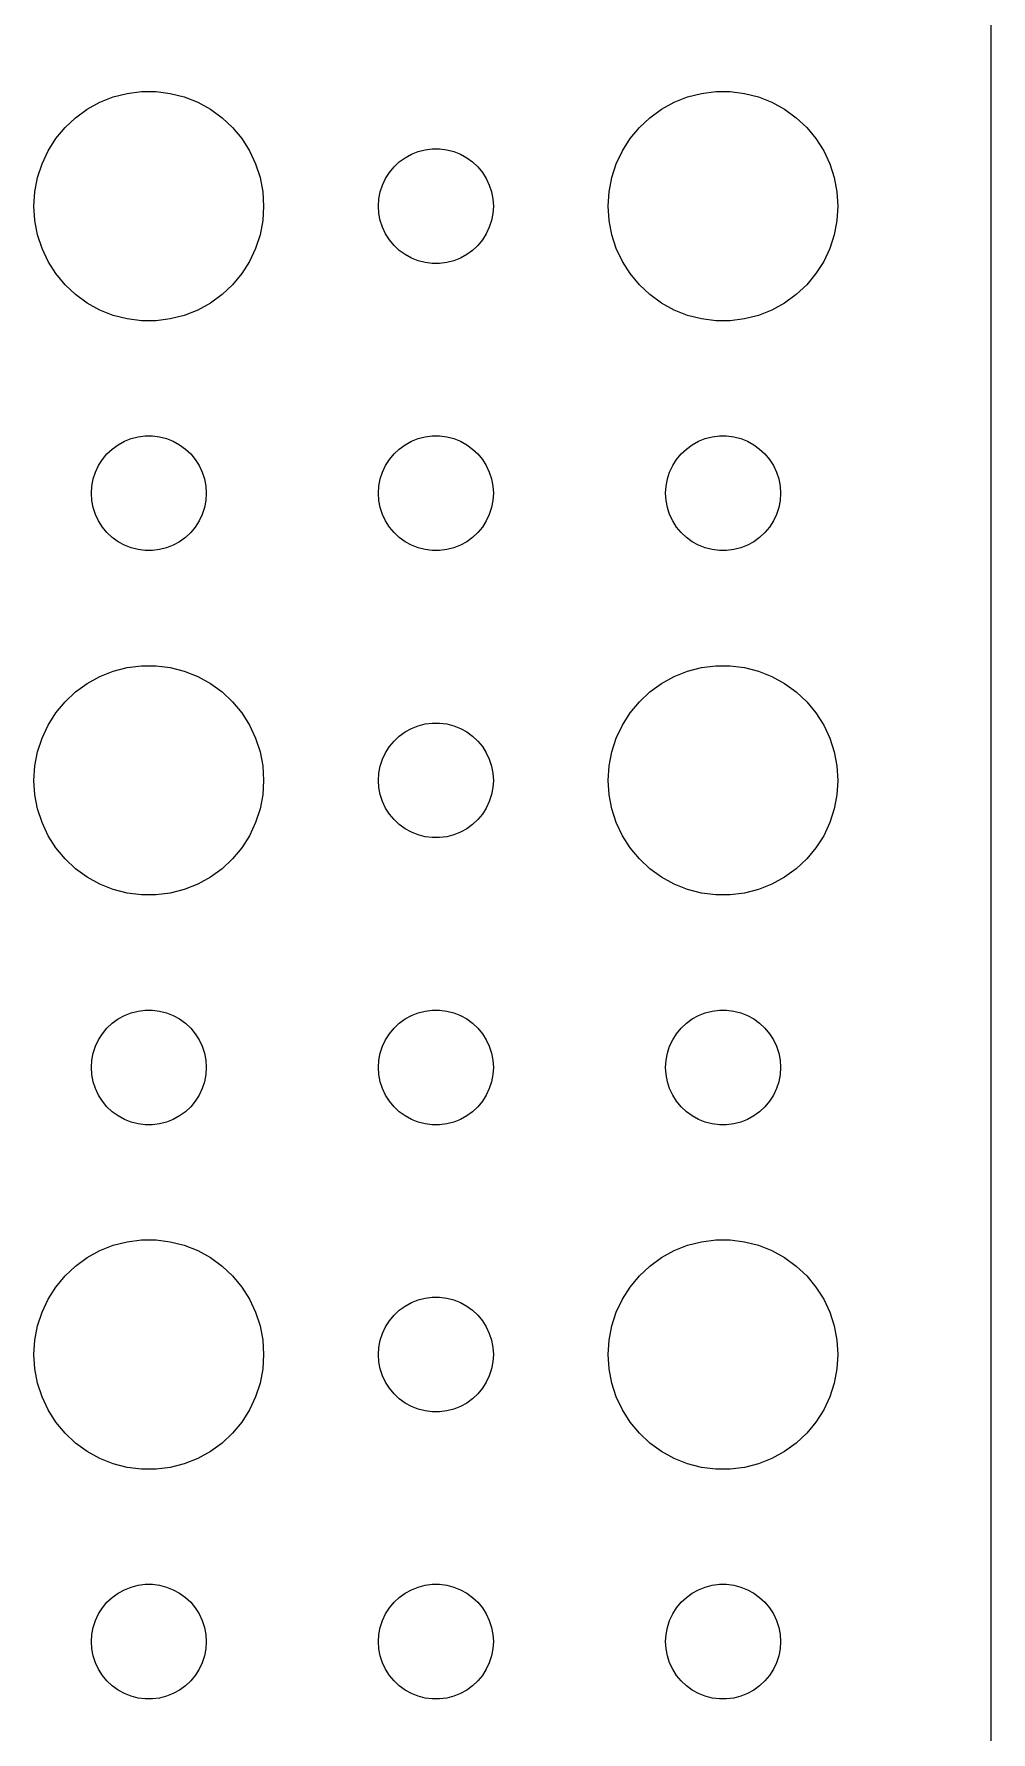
# Model space of a CAD drawing. Header units: metres. Extents: x -90 to 90, y -89 to 89.
# Drawn here: x 64.5 to 89.5, y -47.36 to -3 of the extents above; entities that cross this region are included whole.
import ezdxf

# ---------------------------------------------------------------- set-up
doc = ezdxf.new("R2010")
doc.units = ezdxf.units.M

msp = doc.modelspace()

# ---------------------------------------------------------------- linework, layer by layer
for p, q in [((89.5, -84.5), (89.5, 84.5)), ((65.8925, -4.96701), (66.2227, -4.78551)), ((66.2227, -4.78551), (66.573, -4.64682)), ((66.573, -4.64682), (66.9379, -4.55313)), ((66.9379, -4.55313), (67.3116, -4.50591)), ((67.3116, -4.50591), (67.6884, -4.50591)), ((67.6884, -4.50591), (68.0621, -4.55313)), ((68.0621, -4.55313), (68.427, -4.64682)), ((68.427, -4.64682), (68.7773, -4.78551)), ((68.7773, -4.78551), (69.1075, -4.96701)), ((80.8925, -4.96701), (81.2227, -4.78551)), ((81.2227, -4.78551), (81.573, -4.64682)), ((81.573, -4.64682), (81.9379, -4.55313)), ((81.9379, -4.55313), (82.3116, -4.50591)), ((82.3116, -4.50591), (82.6884, -4.50591)), ((82.6884, -4.50591), (83.0621, -4.55313)), ((83.0621, -4.55313), (83.427, -4.64682)), ((83.427, -4.64682), (83.7773, -4.78551)), ((83.7773, -4.78551), (84.1075, -4.96701)), ((65.3131, -5.44635), (65.5877, -5.18845)), ((65.5877, -5.18845), (65.8925, -4.96701)), ((69.1075, -4.96701), (69.4123, -5.18845)), ((69.4123, -5.18845), (69.6869, -5.44635)), ((80.3131, -5.44635), (80.5877, -5.18845)), ((80.5877, -5.18845), (80.8925, -4.96701)), ((84.1075, -4.96701), (84.4123, -5.18845)), ((84.4123, -5.18845), (84.6869, -5.44635)), ((64.8711, -6.05473), (65.073, -5.73663)), ((65.073, -5.73663), (65.3131, -5.44635)), ((69.6869, -5.44635), (69.927, -5.73663)), ((69.927, -5.73663), (70.1289, -6.05473)), ((79.8711, -6.05473), (80.073, -5.73663)), ((80.073, -5.73663), (80.3131, -5.44635)), ((84.6869, -5.44635), (84.927, -5.73663)), ((84.927, -5.73663), (85.1289, -6.05473)), ((64.7107, -6.39561), (64.8711, -6.05473)), ((70.1289, -6.05473), (70.2893, -6.39561)), ((74.1963, -6.23351), (74.3613, -6.14275)), ((74.3613, -6.14275), (74.5365, -6.07341)), ((74.5365, -6.07341), (74.7189, -6.02657)), ((74.7189, -6.02657), (74.9058, -6.00294)), ((74.9058, -6.00294), (75.0942, -6.00294)), ((75.0942, -6.00294), (75.2811, -6.02657)), ((75.2811, -6.02657), (75.4635, -6.07341)), ((75.4635, -6.07341), (75.6387, -6.14275)), ((75.6387, -6.14275), (75.8037, -6.23351)), ((79.7107, -6.39561), (79.8711, -6.05473)), ((85.1289, -6.05473), (85.2893, -6.39561)), ((64.5943, -6.75392), (64.7107, -6.39561)), ((70.2893, -6.39561), (70.4057, -6.75392)), ((73.6855, -6.77736), (73.7865, -6.61832)), ((73.7865, -6.61832), (73.9065, -6.47318)), ((73.9065, -6.47318), (74.0439, -6.34422)), ((74.0439, -6.34422), (74.1963, -6.23351)), ((75.8037, -6.23351), (75.9561, -6.34422)), ((75.9561, -6.34422), (76.0934, -6.47318)), ((76.0934, -6.47318), (76.2135, -6.61832)), ((76.2135, -6.61832), (76.3145, -6.77736)), ((79.5943, -6.75392), (79.7107, -6.39561)), ((85.2893, -6.39561), (85.4057, -6.75392)), ((64.5237, -7.12399), (64.5943, -6.75392)), ((70.4057, -6.75392), (70.4763, -7.12399)), ((73.5471, -7.12695), (73.6053, -6.9478)), ((73.6053, -6.9478), (73.6855, -6.77736)), ((76.3145, -6.77736), (76.3947, -6.9478)), ((76.3947, -6.9478), (76.4529, -7.12695)), ((79.5237, -7.12399), (79.5943, -6.75392)), ((85.4057, -6.75392), (85.4763, -7.12399)), ((64.5, -7.5), (64.5237, -7.12399)), ((64.5237, -7.87599), (64.5, -7.5)), ((70.4763, -7.12399), (70.5, -7.5)), ((70.5, -7.5), (70.4763, -7.87599)), ((73.5, -7.5), (73.5118, -7.312)), ((73.5118, -7.68799), (73.5, -7.5)), ((73.5118, -7.312), (73.5471, -7.12695)), ((76.4529, -7.12695), (76.4882, -7.312)), ((76.4882, -7.312), (76.5, -7.5)), ((76.5, -7.5), (76.4882, -7.68799)), ((79.5, -7.5), (79.5237, -7.12399)), ((79.5237, -7.87599), (79.5, -7.5)), ((85.4763, -7.12399), (85.5, -7.5)), ((85.5, -7.5), (85.4763, -7.87599)), ((64.5943, -8.24606), (64.5237, -7.87599)), ((70.4763, -7.87599), (70.4057, -8.24606)), ((73.5471, -7.87303), (73.5118, -7.68799)), ((73.6053, -8.05219), (73.5471, -7.87303)), ((76.4529, -7.87303), (76.3947, -8.05219)), ((76.4882, -7.68799), (76.4529, -7.87303)), ((79.5943, -8.24606), (79.5237, -7.87599)), ((85.4763, -7.87599), (85.4057, -8.24606)), ((64.7107, -8.60437), (64.5943, -8.24606)), ((70.4057, -8.24606), (70.2893, -8.60437)), ((73.6855, -8.22263), (73.6053, -8.05219)), ((73.7865, -8.38167), (73.6855, -8.22263)), ((73.9065, -8.52681), (73.7865, -8.38167)), ((76.2135, -8.38167), (76.0934, -8.52681)), ((76.3145, -8.22263), (76.2135, -8.38167)), ((76.3947, -8.05219), (76.3145, -8.22263)), ((79.7107, -8.60437), (79.5943, -8.24606)), ((85.4057, -8.24606), (85.2893, -8.60437)), ((64.8711, -8.94525), (64.7107, -8.60437)), ((70.2893, -8.60437), (70.1289, -8.94525)), ((74.0439, -8.65576), (73.9065, -8.52681)), ((74.1963, -8.76648), (74.0439, -8.65576)), ((74.3613, -8.85724), (74.1963, -8.76648)), ((74.5365, -8.92657), (74.3613, -8.85724)), ((75.6387, -8.85724), (75.4635, -8.92657)), ((75.8037, -8.76648), (75.6387, -8.85724)), ((75.9561, -8.65576), (75.8037, -8.76648)), ((76.0934, -8.52681), (75.9561, -8.65576)), ((79.8711, -8.94525), (79.7107, -8.60437)), ((85.2893, -8.60437), (85.1289, -8.94525)), ((65.073, -9.26335), (64.8711, -8.94525)), ((65.3131, -9.55363), (65.073, -9.26335)), ((69.927, -9.26335), (69.6869, -9.55363)), ((70.1289, -8.94525), (69.927, -9.26335)), ((74.7189, -8.97342), (74.5365, -8.92657)), ((74.9058, -8.99704), (74.7189, -8.97342)), ((75.0942, -8.99704), (74.9058, -8.99704)), ((75.2811, -8.97342), (75.0942, -8.99704)), ((75.4635, -8.92657), (75.2811, -8.97342)), ((80.073, -9.26335), (79.8711, -8.94525)), ((80.3131, -9.55363), (80.073, -9.26335)), ((84.927, -9.26335), (84.6869, -9.55363)), ((85.1289, -8.94525), (84.927, -9.26335)), ((65.5877, -9.81154), (65.3131, -9.55363)), ((69.6869, -9.55363), (69.4123, -9.81154)), ((80.5877, -9.81154), (80.3131, -9.55363)), ((84.6869, -9.55363), (84.4123, -9.81154)), ((65.8925, -10.033), (65.5877, -9.81154)), ((66.2227, -10.2145), (65.8925, -10.033)), ((69.1075, -10.033), (68.7773, -10.2145)), ((69.4123, -9.81154), (69.1075, -10.033)), ((80.8925, -10.033), (80.5877, -9.81154)), ((81.2227, -10.2145), (80.8925, -10.033)), ((84.1075, -10.033), (83.7773, -10.2145)), ((84.4123, -9.81154), (84.1075, -10.033)), ((66.573, -10.3532), (66.2227, -10.2145)), ((66.9379, -10.4469), (66.573, -10.3532)), ((67.3116, -10.4941), (66.9379, -10.4469)), ((67.6884, -10.4941), (67.3116, -10.4941)), ((68.0621, -10.4469), (67.6884, -10.4941)), ((68.427, -10.3532), (68.0621, -10.4469)), ((68.7773, -10.2145), (68.427, -10.3532)), ((81.573, -10.3532), (81.2227, -10.2145)), ((81.9379, -10.4469), (81.573, -10.3532)), ((82.3116, -10.4941), (81.9379, -10.4469)), ((82.6884, -10.4941), (82.3116, -10.4941)), ((83.0621, -10.4469), (82.6884, -10.4941)), ((83.427, -10.3532), (83.0621, -10.4469)), ((83.7773, -10.2145), (83.427, -10.3532)), ((66.5439, -13.8442), (66.6963, -13.7335)), ((66.6963, -13.7335), (66.8613, -13.6427)), ((66.8613, -13.6427), (67.0365, -13.5734)), ((67.0365, -13.5734), (67.2189, -13.5266)), ((67.2189, -13.5266), (67.4058, -13.5029)), ((67.4058, -13.5029), (67.5942, -13.5029)), ((67.5942, -13.5029), (67.7811, -13.5266)), ((67.7811, -13.5266), (67.9635, -13.5734)), ((67.9635, -13.5734), (68.1387, -13.6427)), ((68.1387, -13.6427), (68.3037, -13.7335)), ((68.3037, -13.7335), (68.4561, -13.8442)), ((74.0439, -13.8442), (74.1963, -13.7335)), ((74.1963, -13.7335), (74.3613, -13.6427)), ((74.3613, -13.6427), (74.5365, -13.5734)), ((74.5365, -13.5734), (74.7189, -13.5266)), ((74.7189, -13.5266), (74.9058, -13.5029)), ((74.9058, -13.5029), (75.0942, -13.5029)), ((75.0942, -13.5029), (75.2811, -13.5266)), ((75.2811, -13.5266), (75.4635, -13.5734)), ((75.4635, -13.5734), (75.6387, -13.6427)), ((75.6387, -13.6427), (75.8037, -13.7335)), ((75.8037, -13.7335), (75.9561, -13.8442)), ((81.5439, -13.8442), (81.6963, -13.7335)), ((81.6963, -13.7335), (81.8613, -13.6427)), ((81.8613, -13.6427), (82.0365, -13.5734)), ((82.0365, -13.5734), (82.2189, -13.5266)), ((82.2189, -13.5266), (82.4058, -13.5029)), ((82.4058, -13.5029), (82.5942, -13.5029)), ((82.5942, -13.5029), (82.7811, -13.5266)), ((82.7811, -13.5266), (82.9635, -13.5734)), ((82.9635, -13.5734), (83.1387, -13.6427)), ((83.1387, -13.6427), (83.3037, -13.7335)), ((83.3037, -13.7335), (83.4561, -13.8442)), ((66.1855, -14.2774), (66.2865, -14.1183)), ((66.2865, -14.1183), (66.4065, -13.9732)), ((66.4065, -13.9732), (66.5439, -13.8442)), ((68.4561, -13.8442), (68.5934, -13.9732)), ((68.5934, -13.9732), (68.7135, -14.1183)), ((68.7135, -14.1183), (68.8145, -14.2774)), ((73.6855, -14.2774), (73.7865, -14.1183)), ((73.7865, -14.1183), (73.9065, -13.9732)), ((73.9065, -13.9732), (74.0439, -13.8442)), ((75.9561, -13.8442), (76.0934, -13.9732)), ((76.0934, -13.9732), (76.2135, -14.1183)), ((76.2135, -14.1183), (76.3145, -14.2774)), ((81.1855, -14.2774), (81.2865, -14.1183)), ((81.2865, -14.1183), (81.4065, -13.9732)), ((81.4065, -13.9732), (81.5439, -13.8442)), ((83.4561, -13.8442), (83.5934, -13.9732)), ((83.5934, -13.9732), (83.7135, -14.1183)), ((83.7135, -14.1183), (83.8145, -14.2774)), ((66.0118, -14.812), (66.0471, -14.627)), ((66.0471, -14.627), (66.1053, -14.4478)), ((66.1053, -14.4478), (66.1855, -14.2774)), ((68.8145, -14.2774), (68.8947, -14.4478)), ((68.8947, -14.4478), (68.9529, -14.627)), ((68.9529, -14.627), (68.9882, -14.812)), ((73.5118, -14.812), (73.5471, -14.627)), ((73.5471, -14.627), (73.6053, -14.4478)), ((73.6053, -14.4478), (73.6855, -14.2774)), ((76.3145, -14.2774), (76.3947, -14.4478)), ((76.3947, -14.4478), (76.4529, -14.627)), ((76.4529, -14.627), (76.4882, -14.812)), ((81.0118, -14.812), (81.0471, -14.627)), ((81.0471, -14.627), (81.1053, -14.4478)), ((81.1053, -14.4478), (81.1855, -14.2774)), ((83.8145, -14.2774), (83.8947, -14.4478)), ((83.8947, -14.4478), (83.9529, -14.627)), ((83.9529, -14.627), (83.9882, -14.812)), ((66, -15), (66.0118, -14.812)), ((66.0118, -15.188), (66, -15)), ((68.9882, -14.812), (69, -15)), ((69, -15), (68.9882, -15.188)), ((73.5, -15), (73.5118, -14.812)), ((73.5118, -15.188), (73.5, -15)), ((76.4882, -14.812), (76.5, -15)), ((76.5, -15), (76.4882, -15.188)), ((81, -15), (81.0118, -14.812)), ((81.0118, -15.188), (81, -15)), ((83.9882, -14.812), (84, -15)), ((84, -15), (83.9882, -15.188)), ((66.0471, -15.373), (66.0118, -15.188)), ((66.1053, -15.5522), (66.0471, -15.373)), ((68.9529, -15.373), (68.8947, -15.5522)), ((68.9882, -15.188), (68.9529, -15.373)), ((73.5471, -15.373), (73.5118, -15.188)), ((73.6053, -15.5522), (73.5471, -15.373)), ((76.4529, -15.373), (76.3947, -15.5522)), ((76.4882, -15.188), (76.4529, -15.373)), ((81.0471, -15.373), (81.0118, -15.188)), ((81.1053, -15.5522), (81.0471, -15.373)), ((83.9529, -15.373), (83.8947, -15.5522)), ((83.9882, -15.188), (83.9529, -15.373)), ((66.1855, -15.7226), (66.1053, -15.5522)), ((66.2865, -15.8817), (66.1855, -15.7226)), ((66.4065, -16.0268), (66.2865, -15.8817)), ((68.7135, -15.8817), (68.5934, -16.0268)), ((68.8145, -15.7226), (68.7135, -15.8817)), ((68.8947, -15.5522), (68.8145, -15.7226)), ((73.6855, -15.7226), (73.6053, -15.5522)), ((73.7865, -15.8817), (73.6855, -15.7226)), ((73.9065, -16.0268), (73.7865, -15.8817)), ((76.2135, -15.8817), (76.0934, -16.0268)), ((76.3145, -15.7226), (76.2135, -15.8817)), ((76.3947, -15.5522), (76.3145, -15.7226)), ((81.1855, -15.7226), (81.1053, -15.5522)), ((81.2865, -15.8817), (81.1855, -15.7226)), ((81.4065, -16.0268), (81.2865, -15.8817)), ((83.7135, -15.8817), (83.5934, -16.0268)), ((83.8145, -15.7226), (83.7135, -15.8817)), ((83.8947, -15.5522), (83.8145, -15.7226)), ((66.5439, -16.1558), (66.4065, -16.0268)), ((66.6963, -16.2665), (66.5439, -16.1558)), ((66.8613, -16.3572), (66.6963, -16.2665)), ((67.0365, -16.4266), (66.8613, -16.3572)), ((68.1387, -16.3572), (67.9635, -16.4266)), ((68.3037, -16.2665), (68.1387, -16.3572)), ((68.4561, -16.1558), (68.3037, -16.2665)), ((68.5934, -16.0268), (68.4561, -16.1558)), ((74.0439, -16.1558), (73.9065, -16.0268)), ((74.1963, -16.2665), (74.0439, -16.1558)), ((74.3613, -16.3572), (74.1963, -16.2665)), ((74.5365, -16.4266), (74.3613, -16.3572)), ((75.6387, -16.3572), (75.4635, -16.4266)), ((75.8037, -16.2665), (75.6387, -16.3572)), ((75.9561, -16.1558), (75.8037, -16.2665)), ((76.0934, -16.0268), (75.9561, -16.1558)), ((81.5439, -16.1558), (81.4065, -16.0268)), ((81.6963, -16.2665), (81.5439, -16.1558)), ((81.8613, -16.3572), (81.6963, -16.2665)), ((82.0365, -16.4266), (81.8613, -16.3572)), ((83.1387, -16.3572), (82.9635, -16.4266)), ((83.3037, -16.2665), (83.1387, -16.3572)), ((83.4561, -16.1558), (83.3037, -16.2665)), ((83.5934, -16.0268), (83.4561, -16.1558)), ((67.2189, -16.4734), (67.0365, -16.4266)), ((67.4058, -16.497), (67.2189, -16.4734)), ((67.5942, -16.497), (67.4058, -16.497)), ((67.7811, -16.4734), (67.5942, -16.497)), ((67.9635, -16.4266), (67.7811, -16.4734)), ((74.7189, -16.4734), (74.5365, -16.4266)), ((74.9058, -16.497), (74.7189, -16.4734)), ((75.0942, -16.497), (74.9058, -16.497)), ((75.2811, -16.4734), (75.0942, -16.497)), ((75.4635, -16.4266), (75.2811, -16.4734)), ((82.2189, -16.4734), (82.0365, -16.4266)), ((82.4058, -16.497), (82.2189, -16.4734)), ((82.5942, -16.497), (82.4058, -16.497)), ((82.7811, -16.4734), (82.5942, -16.497)), ((82.9635, -16.4266), (82.7811, -16.4734)), ((66.9379, -19.5531), (67.3116, -19.5059)), ((67.3116, -19.5059), (67.6884, -19.5059)), ((67.6884, -19.5059), (68.0621, -19.5531)), ((81.9379, -19.5531), (82.3116, -19.5059)), ((82.3116, -19.5059), (82.6884, -19.5059)), ((82.6884, -19.5059), (83.0621, -19.5531)), ((65.8925, -19.967), (66.2227, -19.7855)), ((66.2227, -19.7855), (66.573, -19.6468)), ((66.573, -19.6468), (66.9379, -19.5531)), ((68.0621, -19.5531), (68.427, -19.6468)), ((68.427, -19.6468), (68.7773, -19.7855)), ((68.7773, -19.7855), (69.1075, -19.967)), ((80.8925, -19.967), (81.2227, -19.7855)), ((81.2227, -19.7855), (81.573, -19.6468)), ((81.573, -19.6468), (81.9379, -19.5531)), ((83.0621, -19.5531), (83.427, -19.6468)), ((83.427, -19.6468), (83.7773, -19.7855)), ((83.7773, -19.7855), (84.1075, -19.967)), ((65.3131, -20.4464), (65.5877, -20.1884)), ((65.5877, -20.1884), (65.8925, -19.967)), ((69.1075, -19.967), (69.4123, -20.1884)), ((69.4123, -20.1884), (69.6869, -20.4464)), ((80.3131, -20.4464), (80.5877, -20.1884)), ((80.5877, -20.1884), (80.8925, -19.967)), ((84.1075, -19.967), (84.4123, -20.1884)), ((84.4123, -20.1884), (84.6869, -20.4464)), ((64.8711, -21.0547), (65.073, -20.7366)), ((65.073, -20.7366), (65.3131, -20.4464)), ((69.6869, -20.4464), (69.927, -20.7366)), ((69.927, -20.7366), (70.1289, -21.0547)), ((79.8711, -21.0547), (80.073, -20.7366)), ((80.073, -20.7366), (80.3131, -20.4464)), ((84.6869, -20.4464), (84.927, -20.7366)), ((84.927, -20.7366), (85.1289, -21.0547)), ((64.7107, -21.3956), (64.8711, -21.0547)), ((70.1289, -21.0547), (70.2893, -21.3956)), ((74.0439, -21.3442), (74.1963, -21.2335)), ((74.1963, -21.2335), (74.3613, -21.1427)), ((74.3613, -21.1427), (74.5365, -21.0734)), ((74.5365, -21.0734), (74.7189, -21.0266)), ((74.7189, -21.0266), (74.9058, -21.003)), ((74.9058, -21.003), (75.0942, -21.003)), ((75.0942, -21.003), (75.2811, -21.0266)), ((75.2811, -21.0266), (75.4635, -21.0734)), ((75.4635, -21.0734), (75.6387, -21.1427)), ((75.6387, -21.1427), (75.8037, -21.2335)), ((75.8037, -21.2335), (75.9561, -21.3442)), ((79.7107, -21.3956), (79.8711, -21.0547)), ((85.1289, -21.0547), (85.2893, -21.3956)), ((64.5943, -21.7539), (64.7107, -21.3956)), ((70.2893, -21.3956), (70.4057, -21.7539)), ((73.6855, -21.7774), (73.7865, -21.6183)), ((73.7865, -21.6183), (73.9065, -21.4732)), ((73.9065, -21.4732), (74.0439, -21.3442)), ((75.9561, -21.3442), (76.0934, -21.4732)), ((76.0934, -21.4732), (76.2135, -21.6183)), ((76.2135, -21.6183), (76.3145, -21.7774)), ((79.5943, -21.7539), (79.7107, -21.3956)), ((85.2893, -21.3956), (85.4057, -21.7539)), ((64.5, -22.5), (64.5237, -22.124)), ((64.5237, -22.124), (64.5943, -21.7539)), ((70.4057, -21.7539), (70.4763, -22.124)), ((70.4763, -22.124), (70.5, -22.5)), ((73.5118, -22.312), (73.5471, -22.127)), ((73.5471, -22.127), (73.6053, -21.9478)), ((73.6053, -21.9478), (73.6855, -21.7774)), ((76.3145, -21.7774), (76.3947, -21.9478)), ((76.3947, -21.9478), (76.4529, -22.127)), ((76.4529, -22.127), (76.4882, -22.312)), ((79.5, -22.5), (79.5237, -22.124)), ((79.5237, -22.124), (79.5943, -21.7539)), ((85.4057, -21.7539), (85.4763, -22.124)), ((85.4763, -22.124), (85.5, -22.5)), ((64.5237, -22.876), (64.5, -22.5)), ((70.5, -22.5), (70.4763, -22.876)), ((73.5, -22.5), (73.5118, -22.312)), ((73.5118, -22.688), (73.5, -22.5)), ((76.4882, -22.312), (76.5, -22.5)), ((76.5, -22.5), (76.4882, -22.688)), ((79.5237, -22.876), (79.5, -22.5)), ((85.5, -22.5), (85.4763, -22.876)), ((64.5943, -23.2461), (64.5237, -22.876)), ((70.4763, -22.876), (70.4057, -23.2461)), ((73.5471, -22.873), (73.5118, -22.688)), ((73.6053, -23.0522), (73.5471, -22.873)), ((73.6855, -23.2226), (73.6053, -23.0522)), ((76.3947, -23.0522), (76.3145, -23.2226)), ((76.4529, -22.873), (76.3947, -23.0522)), ((76.4882, -22.688), (76.4529, -22.873)), ((79.5943, -23.2461), (79.5237, -22.876)), ((85.4763, -22.876), (85.4057, -23.2461)), ((64.7107, -23.6044), (64.5943, -23.2461)), ((70.4057, -23.2461), (70.2893, -23.6044)), ((73.7865, -23.3817), (73.6855, -23.2226)), ((73.9065, -23.5268), (73.7865, -23.3817)), ((76.2135, -23.3817), (76.0934, -23.5268)), ((76.3145, -23.2226), (76.2135, -23.3817)), ((79.7107, -23.6044), (79.5943, -23.2461)), ((85.4057, -23.2461), (85.2893, -23.6044)), ((64.8711, -23.9453), (64.7107, -23.6044)), ((65.073, -24.2634), (64.8711, -23.9453)), ((70.1289, -23.9453), (69.927, -24.2634)), ((70.2893, -23.6044), (70.1289, -23.9453)), ((74.0439, -23.6558), (73.9065, -23.5268)), ((74.1963, -23.7665), (74.0439, -23.6558)), ((74.3613, -23.8572), (74.1963, -23.7665)), ((74.5365, -23.9266), (74.3613, -23.8572)), ((74.7189, -23.9734), (74.5365, -23.9266)), ((75.4635, -23.9266), (75.2811, -23.9734)), ((75.6387, -23.8572), (75.4635, -23.9266)), ((75.8037, -23.7665), (75.6387, -23.8572)), ((75.9561, -23.6558), (75.8037, -23.7665)), ((76.0934, -23.5268), (75.9561, -23.6558)), ((79.8711, -23.9453), (79.7107, -23.6044)), ((80.073, -24.2634), (79.8711, -23.9453)), ((85.1289, -23.9453), (84.927, -24.2634)), ((85.2893, -23.6044), (85.1289, -23.9453)), ((65.3131, -24.5536), (65.073, -24.2634)), ((69.927, -24.2634), (69.6869, -24.5536)), ((74.9058, -23.997), (74.7189, -23.9734)), ((75.0942, -23.997), (74.9058, -23.997)), ((75.2811, -23.9734), (75.0942, -23.997)), ((80.3131, -24.5536), (80.073, -24.2634)), ((84.927, -24.2634), (84.6869, -24.5536)), ((65.5877, -24.8115), (65.3131, -24.5536)), ((65.8925, -25.033), (65.5877, -24.8115)), ((69.4123, -24.8115), (69.1075, -25.033)), ((69.6869, -24.5536), (69.4123, -24.8115)), ((80.5877, -24.8115), (80.3131, -24.5536)), ((80.8925, -25.033), (80.5877, -24.8115)), ((84.4123, -24.8115), (84.1075, -25.033)), ((84.6869, -24.5536), (84.4123, -24.8115)), ((66.2227, -25.2145), (65.8925, -25.033)), ((66.573, -25.3532), (66.2227, -25.2145)), ((68.7773, -25.2145), (68.427, -25.3532)), ((69.1075, -25.033), (68.7773, -25.2145)), ((81.2227, -25.2145), (80.8925, -25.033)), ((81.573, -25.3532), (81.2227, -25.2145)), ((83.7773, -25.2145), (83.427, -25.3532)), ((84.1075, -25.033), (83.7773, -25.2145)), ((66.9379, -25.4469), (66.573, -25.3532)), ((67.3116, -25.4941), (66.9379, -25.4469)), ((67.6884, -25.4941), (67.3116, -25.4941)), ((68.0621, -25.4469), (67.6884, -25.4941)), ((68.427, -25.3532), (68.0621, -25.4469)), ((81.9379, -25.4469), (81.573, -25.3532)), ((82.3116, -25.4941), (81.9379, -25.4469)), ((82.6884, -25.4941), (82.3116, -25.4941)), ((83.0621, -25.4469), (82.6884, -25.4941)), ((83.427, -25.3532), (83.0621, -25.4469)), ((66.5439, -28.8442), (66.6963, -28.7335)), ((66.6963, -28.7335), (66.8613, -28.6427)), ((66.8613, -28.6427), (67.0365, -28.5734)), ((67.0365, -28.5734), (67.2189, -28.5266)), ((67.2189, -28.5266), (67.4058, -28.503)), ((67.4058, -28.503), (67.5942, -28.503)), ((67.5942, -28.503), (67.7811, -28.5266)), ((67.7811, -28.5266), (67.9635, -28.5734)), ((67.9635, -28.5734), (68.1387, -28.6427)), ((68.1387, -28.6427), (68.3037, -28.7335)), ((68.3037, -28.7335), (68.4561, -28.8442)), ((74.0439, -28.8442), (74.1963, -28.7335)), ((74.1963, -28.7335), (74.3613, -28.6427)), ((74.3613, -28.6427), (74.5365, -28.5734)), ((74.5365, -28.5734), (74.7189, -28.5266)), ((74.7189, -28.5266), (74.9058, -28.503)), ((74.9058, -28.503), (75.0942, -28.503)), ((75.0942, -28.503), (75.2811, -28.5266)), ((75.2811, -28.5266), (75.4635, -28.5734)), ((75.4635, -28.5734), (75.6387, -28.6427)), ((75.6387, -28.6427), (75.8037, -28.7335)), ((75.8037, -28.7335), (75.9561, -28.8442)), ((81.5439, -28.8442), (81.6963, -28.7335)), ((81.6963, -28.7335), (81.8613, -28.6427)), ((81.8613, -28.6427), (82.0365, -28.5734)), ((82.0365, -28.5734), (82.2189, -28.5266)), ((82.2189, -28.5266), (82.4058, -28.503)), ((82.4058, -28.503), (82.5942, -28.503)), ((82.5942, -28.503), (82.7811, -28.5266)), ((82.7811, -28.5266), (82.9635, -28.5734)), ((82.9635, -28.5734), (83.1387, -28.6427)), ((83.1387, -28.6427), (83.3037, -28.7335)), ((83.3037, -28.7335), (83.4561, -28.8442)), ((66.1053, -29.4478), (66.1855, -29.2774)), ((66.1855, -29.2774), (66.2865, -29.1183)), ((66.2865, -29.1183), (66.4065, -28.9732)), ((66.4065, -28.9732), (66.5439, -28.8442)), ((68.4561, -28.8442), (68.5934, -28.9732)), ((68.5934, -28.9732), (68.7135, -29.1183)), ((68.7135, -29.1183), (68.8145, -29.2774)), ((68.8145, -29.2774), (68.8947, -29.4478)), ((73.6053, -29.4478), (73.6855, -29.2774)), ((73.6855, -29.2774), (73.7865, -29.1183)), ((73.7865, -29.1183), (73.9065, -28.9732)), ((73.9065, -28.9732), (74.0439, -28.8442)), ((75.9561, -28.8442), (76.0934, -28.9732)), ((76.0934, -28.9732), (76.2135, -29.1183)), ((76.2135, -29.1183), (76.3145, -29.2774)), ((76.3145, -29.2774), (76.3947, -29.4478)), ((81.1053, -29.4478), (81.1855, -29.2774)), ((81.1855, -29.2774), (81.2865, -29.1183)), ((81.2865, -29.1183), (81.4065, -28.9732)), ((81.4065, -28.9732), (81.5439, -28.8442)), ((83.4561, -28.8442), (83.5934, -28.9732)), ((83.5934, -28.9732), (83.7135, -29.1183)), ((83.7135, -29.1183), (83.8145, -29.2774)), ((83.8145, -29.2774), (83.8947, -29.4478)), ((66.0118, -29.812), (66.0471, -29.627)), ((66.0471, -29.627), (66.1053, -29.4478)), ((68.8947, -29.4478), (68.9529, -29.627)), ((68.9529, -29.627), (68.9882, -29.812)), ((73.5118, -29.812), (73.5471, -29.627)), ((73.5471, -29.627), (73.6053, -29.4478)), ((76.3947, -29.4478), (76.4529, -29.627)), ((76.4529, -29.627), (76.4882, -29.812)), ((81.0118, -29.812), (81.0471, -29.627)), ((81.0471, -29.627), (81.1053, -29.4478)), ((83.8947, -29.4478), (83.9529, -29.627)), ((83.9529, -29.627), (83.9882, -29.812)), ((66, -30), (66.0118, -29.812)), ((66.0118, -30.188), (66, -30)), ((68.9882, -29.812), (69, -30)), ((69, -30), (68.9882, -30.188)), ((73.5, -30), (73.5118, -29.812)), ((73.5118, -30.188), (73.5, -30)), ((76.4882, -29.812), (76.5, -30)), ((76.5, -30), (76.4882, -30.188)), ((81, -30), (81.0118, -29.812)), ((81.0118, -30.188), (81, -30)), ((83.9882, -29.812), (84, -30)), ((84, -30), (83.9882, -30.188)), ((66.0471, -30.373), (66.0118, -30.188)), ((66.1053, -30.5522), (66.0471, -30.373)), ((66.1855, -30.7226), (66.1053, -30.5522)), ((68.8947, -30.5522), (68.8145, -30.7226)), ((68.9529, -30.373), (68.8947, -30.5522)), ((68.9882, -30.188), (68.9529, -30.373)), ((73.5471, -30.373), (73.5118, -30.188)), ((73.6053, -30.5522), (73.5471, -30.373)), ((73.6855, -30.7226), (73.6053, -30.5522)), ((76.3947, -30.5522), (76.3145, -30.7226)), ((76.4529, -30.373), (76.3947, -30.5522)), ((76.4882, -30.188), (76.4529, -30.373)), ((81.0471, -30.373), (81.0118, -30.188)), ((81.1053, -30.5522), (81.0471, -30.373)), ((81.1855, -30.7226), (81.1053, -30.5522)), ((83.8947, -30.5522), (83.8145, -30.7226)), ((83.9529, -30.373), (83.8947, -30.5522)), ((83.9882, -30.188), (83.9529, -30.373)), ((66.2865, -30.8817), (66.1855, -30.7226)), ((66.4065, -31.0268), (66.2865, -30.8817)), ((66.5439, -31.1558), (66.4065, -31.0268)), ((68.5934, -31.0268), (68.4561, -31.1558)), ((68.7135, -30.8817), (68.5934, -31.0268)), ((68.8145, -30.7226), (68.7135, -30.8817)), ((73.7865, -30.8817), (73.6855, -30.7226)), ((73.9065, -31.0268), (73.7865, -30.8817)), ((74.0439, -31.1558), (73.9065, -31.0268)), ((76.0934, -31.0268), (75.9561, -31.1558)), ((76.2135, -30.8817), (76.0934, -31.0268)), ((76.3145, -30.7226), (76.2135, -30.8817)), ((81.2865, -30.8817), (81.1855, -30.7226)), ((81.4065, -31.0268), (81.2865, -30.8817)), ((81.5439, -31.1558), (81.4065, -31.0268)), ((83.5934, -31.0268), (83.4561, -31.1558)), ((83.7135, -30.8817), (83.5934, -31.0268)), ((83.8145, -30.7226), (83.7135, -30.8817)), ((66.6963, -31.2665), (66.5439, -31.1558)), ((66.8613, -31.3572), (66.6963, -31.2665)), ((67.0365, -31.4266), (66.8613, -31.3572)), ((67.2189, -31.4734), (67.0365, -31.4266)), ((67.4058, -31.497), (67.2189, -31.4734)), ((67.7811, -31.4734), (67.5942, -31.497)), ((67.9635, -31.4266), (67.7811, -31.4734)), ((68.1387, -31.3572), (67.9635, -31.4266)), ((68.3037, -31.2665), (68.1387, -31.3572)), ((68.4561, -31.1558), (68.3037, -31.2665)), ((74.1963, -31.2665), (74.0439, -31.1558)), ((74.3613, -31.3572), (74.1963, -31.2665)), ((74.5365, -31.4266), (74.3613, -31.3572)), ((74.7189, -31.4734), (74.5365, -31.4266)), ((74.9058, -31.497), (74.7189, -31.4734)), ((75.2811, -31.4734), (75.0942, -31.497)), ((75.4635, -31.4266), (75.2811, -31.4734)), ((75.6387, -31.3572), (75.4635, -31.4266)), ((75.8037, -31.2665), (75.6387, -31.3572)), ((75.9561, -31.1558), (75.8037, -31.2665)), ((81.6963, -31.2665), (81.5439, -31.1558)), ((81.8613, -31.3572), (81.6963, -31.2665)), ((82.0365, -31.4266), (81.8613, -31.3572)), ((82.2189, -31.4734), (82.0365, -31.4266)), ((82.4058, -31.497), (82.2189, -31.4734)), ((82.7811, -31.4734), (82.5942, -31.497)), ((82.9635, -31.4266), (82.7811, -31.4734)), ((83.1387, -31.3572), (82.9635, -31.4266)), ((83.3037, -31.2665), (83.1387, -31.3572)), ((83.4561, -31.1558), (83.3037, -31.2665)), ((67.5942, -31.497), (67.4058, -31.497)), ((75.0942, -31.497), (74.9058, -31.497)), ((82.5942, -31.497), (82.4058, -31.497)), ((66.573, -34.6468), (66.9379, -34.5531)), ((66.9379, -34.5531), (67.3116, -34.5059)), ((67.3116, -34.5059), (67.6884, -34.5059)), ((67.6884, -34.5059), (68.0621, -34.5531)), ((68.0621, -34.5531), (68.427, -34.6468)), ((81.573, -34.6468), (81.9379, -34.5531)), ((81.9379, -34.5531), (82.3116, -34.5059)), ((82.3116, -34.5059), (82.6884, -34.5059)), ((82.6884, -34.5059), (83.0621, -34.5531)), ((83.0621, -34.5531), (83.427, -34.6468)), ((65.5877, -35.1885), (65.8925, -34.967)), ((65.8925, -34.967), (66.2227, -34.7855)), ((66.2227, -34.7855), (66.573, -34.6468)), ((68.427, -34.6468), (68.7773, -34.7855)), ((68.7773, -34.7855), (69.1075, -34.967)), ((69.1075, -34.967), (69.4123, -35.1885)), ((80.5877, -35.1885), (80.8925, -34.967)), ((80.8925, -34.967), (81.2227, -34.7855)), ((81.2227, -34.7855), (81.573, -34.6468)), ((83.427, -34.6468), (83.7773, -34.7855)), ((83.7773, -34.7855), (84.1075, -34.967)), ((84.1075, -34.967), (84.4123, -35.1885)), ((65.073, -35.7366), (65.3131, -35.4464)), ((65.3131, -35.4464), (65.5877, -35.1885)), ((69.4123, -35.1885), (69.6869, -35.4464)), ((69.6869, -35.4464), (69.927, -35.7366)), ((80.073, -35.7366), (80.3131, -35.4464)), ((80.3131, -35.4464), (80.5877, -35.1885)), ((84.4123, -35.1885), (84.6869, -35.4464)), ((84.6869, -35.4464), (84.927, -35.7366)), ((64.8711, -36.0547), (65.073, -35.7366)), ((69.927, -35.7366), (70.1289, -36.0547)), ((79.8711, -36.0547), (80.073, -35.7366)), ((84.927, -35.7366), (85.1289, -36.0547)), ((64.7107, -36.3956), (64.8711, -36.0547)), ((70.1289, -36.0547), (70.2893, -36.3956)), ((73.9065, -36.4732), (74.0439, -36.3442)), ((74.0439, -36.3442), (74.1963, -36.2335)), ((74.1963, -36.2335), (74.3613, -36.1428)), ((74.3613, -36.1428), (74.5365, -36.0734)), ((74.5365, -36.0734), (74.7189, -36.0266)), ((74.7189, -36.0266), (74.9058, -36.003)), ((74.9058, -36.003), (75.0942, -36.003)), ((75.0942, -36.003), (75.2811, -36.0266)), ((75.2811, -36.0266), (75.4635, -36.0734)), ((75.4635, -36.0734), (75.6387, -36.1428)), ((75.6387, -36.1428), (75.8037, -36.2335)), ((75.8037, -36.2335), (75.9561, -36.3442)), ((75.9561, -36.3442), (76.0934, -36.4732)), ((79.7107, -36.3956), (79.8711, -36.0547)), ((85.1289, -36.0547), (85.2893, -36.3956)), ((64.5237, -37.124), (64.5943, -36.7539)), ((64.5943, -36.7539), (64.7107, -36.3956)), ((70.2893, -36.3956), (70.4057, -36.7539)), ((70.4057, -36.7539), (70.4763, -37.124)), ((73.6053, -36.9478), (73.6855, -36.7774)), ((73.6855, -36.7774), (73.7865, -36.6183)), ((73.7865, -36.6183), (73.9065, -36.4732)), ((76.0934, -36.4732), (76.2135, -36.6183)), ((76.2135, -36.6183), (76.3145, -36.7774)), ((76.3145, -36.7774), (76.3947, -36.9478)), ((79.5237, -37.124), (79.5943, -36.7539)), ((79.5943, -36.7539), (79.7107, -36.3956)), ((85.2893, -36.3956), (85.4057, -36.7539)), ((85.4057, -36.7539), (85.4763, -37.124)), ((64.5, -37.5), (64.5237, -37.124)), ((70.4763, -37.124), (70.5, -37.5)), ((73.5118, -37.312), (73.5471, -37.127)), ((73.5471, -37.127), (73.6053, -36.9478)), ((76.3947, -36.9478), (76.4529, -37.127)), ((76.4529, -37.127), (76.4882, -37.312)), ((79.5, -37.5), (79.5237, -37.124)), ((85.4763, -37.124), (85.5, -37.5)), ((64.5237, -37.876), (64.5, -37.5)), ((70.5, -37.5), (70.4763, -37.876)), ((73.5, -37.5), (73.5118, -37.312)), ((73.5118, -37.688), (73.5, -37.5)), ((73.5471, -37.873), (73.5118, -37.688)), ((76.4882, -37.688), (76.4529, -37.873)), ((76.4882, -37.312), (76.5, -37.5)), ((76.5, -37.5), (76.4882, -37.688)), ((79.5237, -37.876), (79.5, -37.5)), ((85.5, -37.5), (85.4763, -37.876)), ((64.5943, -38.2461), (64.5237, -37.876)), ((70.4763, -37.876), (70.4057, -38.2461)), ((73.6053, -38.0522), (73.5471, -37.873)), ((73.6855, -38.2226), (73.6053, -38.0522)), ((76.3947, -38.0522), (76.3145, -38.2226)), ((76.4529, -37.873), (76.3947, -38.0522)), ((79.5943, -38.2461), (79.5237, -37.876)), ((85.4763, -37.876), (85.4057, -38.2461)), ((64.7107, -38.6044), (64.5943, -38.2461)), ((70.4057, -38.2461), (70.2893, -38.6044)), ((73.7865, -38.3817), (73.6855, -38.2226)), ((73.9065, -38.5268), (73.7865, -38.3817)), ((74.0439, -38.6558), (73.9065, -38.5268)), ((76.0934, -38.5268), (75.9561, -38.6558)), ((76.2135, -38.3817), (76.0934, -38.5268)), ((76.3145, -38.2226), (76.2135, -38.3817)), ((79.7107, -38.6044), (79.5943, -38.2461)), ((85.4057, -38.2461), (85.2893, -38.6044)), ((64.8711, -38.9453), (64.7107, -38.6044)), ((65.073, -39.2634), (64.8711, -38.9453)), ((70.1289, -38.9453), (69.927, -39.2634)), ((70.2893, -38.6044), (70.1289, -38.9453)), ((74.1963, -38.7665), (74.0439, -38.6558)), ((74.3613, -38.8572), (74.1963, -38.7665)), ((74.5365, -38.9266), (74.3613, -38.8572)), ((74.7189, -38.9734), (74.5365, -38.9266)), ((74.9058, -38.997), (74.7189, -38.9734)), ((75.0942, -38.997), (74.9058, -38.997)), ((75.2811, -38.9734), (75.0942, -38.997)), ((75.4635, -38.9266), (75.2811, -38.9734)), ((75.6387, -38.8572), (75.4635, -38.9266)), ((75.8037, -38.7665), (75.6387, -38.8572)), ((75.9561, -38.6558), (75.8037, -38.7665)), ((79.8711, -38.9453), (79.7107, -38.6044)), ((80.073, -39.2634), (79.8711, -38.9453)), ((85.1289, -38.9453), (84.927, -39.2634)), ((85.2893, -38.6044), (85.1289, -38.9453)), ((65.3131, -39.5536), (65.073, -39.2634)), ((69.927, -39.2634), (69.6869, -39.5536)), ((80.3131, -39.5536), (80.073, -39.2634)), ((84.927, -39.2634), (84.6869, -39.5536)), ((65.5877, -39.8115), (65.3131, -39.5536)), ((65.8925, -40.033), (65.5877, -39.8115)), ((69.4123, -39.8115), (69.1075, -40.033)), ((69.6869, -39.5536), (69.4123, -39.8115)), ((80.5877, -39.8115), (80.3131, -39.5536)), ((80.8925, -40.033), (80.5877, -39.8115)), ((84.4123, -39.8115), (84.1075, -40.033)), ((84.6869, -39.5536), (84.4123, -39.8115)), ((66.2227, -40.2145), (65.8925, -40.033)), ((66.573, -40.3532), (66.2227, -40.2145)), ((66.9379, -40.4469), (66.573, -40.3532)), ((68.427, -40.3532), (68.0621, -40.4469)), ((68.7773, -40.2145), (68.427, -40.3532)), ((69.1075, -40.033), (68.7773, -40.2145)), ((81.2227, -40.2145), (80.8925, -40.033)), ((81.573, -40.3532), (81.2227, -40.2145)), ((81.9379, -40.4469), (81.573, -40.3532)), ((83.427, -40.3532), (83.0621, -40.4469)), ((83.7773, -40.2145), (83.427, -40.3532)), ((84.1075, -40.033), (83.7773, -40.2145)), ((67.3116, -40.4941), (66.9379, -40.4469)), ((67.6884, -40.4941), (67.3116, -40.4941)), ((68.0621, -40.4469), (67.6884, -40.4941)), ((82.3116, -40.4941), (81.9379, -40.4469)), ((82.6884, -40.4941), (82.3116, -40.4941)), ((83.0621, -40.4469), (82.6884, -40.4941)), ((66.4065, -43.9732), (66.5439, -43.8442)), ((66.5439, -43.8442), (66.6963, -43.7335)), ((66.6963, -43.7335), (66.8613, -43.6428)), ((66.8613, -43.6428), (67.0365, -43.5734)), ((67.0365, -43.5734), (67.2189, -43.5266)), ((67.2189, -43.5266), (67.4058, -43.503)), ((67.4058, -43.503), (67.5942, -43.503)), ((67.5942, -43.503), (67.7811, -43.5266)), ((67.7811, -43.5266), (67.9635, -43.5734)), ((67.9635, -43.5734), (68.1387, -43.6428)), ((68.1387, -43.6428), (68.3037, -43.7335)), ((68.3037, -43.7335), (68.4561, -43.8442)), ((68.4561, -43.8442), (68.5934, -43.9732)), ((73.9065, -43.9732), (74.0439, -43.8442)), ((74.0439, -43.8442), (74.1963, -43.7335)), ((74.1963, -43.7335), (74.3613, -43.6428)), ((74.3613, -43.6428), (74.5365, -43.5734)), ((74.5365, -43.5734), (74.7189, -43.5266)), ((74.7189, -43.5266), (74.9058, -43.503)), ((74.9058, -43.503), (75.0942, -43.503)), ((75.0942, -43.503), (75.2811, -43.5266)), ((75.2811, -43.5266), (75.4635, -43.5734)), ((75.4635, -43.5734), (75.6387, -43.6428)), ((75.6387, -43.6428), (75.8037, -43.7335)), ((75.8037, -43.7335), (75.9561, -43.8442)), ((75.9561, -43.8442), (76.0934, -43.9732)), ((81.4065, -43.9732), (81.5439, -43.8442)), ((81.5439, -43.8442), (81.6963, -43.7335)), ((81.6963, -43.7335), (81.8613, -43.6428)), ((81.8613, -43.6428), (82.0365, -43.5734)), ((82.0365, -43.5734), (82.2189, -43.5266)), ((82.2189, -43.5266), (82.4058, -43.503)), ((82.4058, -43.503), (82.5942, -43.503)), ((82.5942, -43.503), (82.7811, -43.5266)), ((82.7811, -43.5266), (82.9635, -43.5734)), ((82.9635, -43.5734), (83.1387, -43.6428)), ((83.1387, -43.6428), (83.3037, -43.7335)), ((83.3037, -43.7335), (83.4561, -43.8442)), ((83.4561, -43.8442), (83.5934, -43.9732)), ((66.1053, -44.4478), (66.1855, -44.2774)), ((66.1855, -44.2774), (66.2865, -44.1183)), ((66.2865, -44.1183), (66.4065, -43.9732)), ((68.5934, -43.9732), (68.7135, -44.1183)), ((68.7135, -44.1183), (68.8145, -44.2774)), ((68.8145, -44.2774), (68.8947, -44.4478)), ((73.6053, -44.4478), (73.6855, -44.2774)), ((73.6855, -44.2774), (73.7865, -44.1183)), ((73.7865, -44.1183), (73.9065, -43.9732)), ((76.0934, -43.9732), (76.2135, -44.1183)), ((76.2135, -44.1183), (76.3145, -44.2774)), ((76.3145, -44.2774), (76.3947, -44.4478)), ((81.1053, -44.4478), (81.1855, -44.2774)), ((81.1855, -44.2774), (81.2865, -44.1183)), ((81.2865, -44.1183), (81.4065, -43.9732)), ((83.5934, -43.9732), (83.7135, -44.1183)), ((83.7135, -44.1183), (83.8145, -44.2774)), ((83.8145, -44.2774), (83.8947, -44.4478)), ((66.0118, -44.812), (66.0471, -44.627)), ((66.0471, -44.627), (66.1053, -44.4478)), ((68.8947, -44.4478), (68.9529, -44.627)), ((68.9529, -44.627), (68.9882, -44.812)), ((73.5118, -44.812), (73.5471, -44.627)), ((73.5471, -44.627), (73.6053, -44.4478)), ((76.3947, -44.4478), (76.4529, -44.627)), ((76.4529, -44.627), (76.4882, -44.812)), ((81.0118, -44.812), (81.0471, -44.627)), ((81.0471, -44.627), (81.1053, -44.4478)), ((83.8947, -44.4478), (83.9529, -44.627)), ((83.9529, -44.627), (83.9882, -44.812)), ((66, -45), (66.0118, -44.812)), ((66.0118, -45.188), (66, -45)), ((66.0471, -45.373), (66.0118, -45.188)), ((68.9882, -45.188), (68.9529, -45.373)), ((68.9882, -44.812), (69, -45)), ((69, -45), (68.9882, -45.188)), ((73.5, -45), (73.5118, -44.812)), ((73.5118, -45.188), (73.5, -45)), ((73.5471, -45.373), (73.5118, -45.188)), ((76.4882, -45.188), (76.4529, -45.373)), ((76.4882, -44.812), (76.5, -45)), ((76.5, -45), (76.4882, -45.188)), ((81, -45), (81.0118, -44.812)), ((81.0118, -45.188), (81, -45)), ((81.0471, -45.373), (81.0118, -45.188)), ((83.9882, -45.188), (83.9529, -45.373)), ((83.9882, -44.812), (84, -45)), ((84, -45), (83.9882, -45.188)), ((66.1053, -45.5522), (66.0471, -45.373)), ((66.1855, -45.7226), (66.1053, -45.5522)), ((68.8947, -45.5522), (68.8145, -45.7226)), ((68.9529, -45.373), (68.8947, -45.5522)), ((73.6053, -45.5522), (73.5471, -45.373)), ((73.6855, -45.7226), (73.6053, -45.5522)), ((76.3947, -45.5522), (76.3145, -45.7226)), ((76.4529, -45.373), (76.3947, -45.5522)), ((81.1053, -45.5522), (81.0471, -45.373)), ((81.1855, -45.7226), (81.1053, -45.5522)), ((83.8947, -45.5522), (83.8145, -45.7226)), ((83.9529, -45.373), (83.8947, -45.5522)), ((66.2865, -45.8817), (66.1855, -45.7226)), ((66.4065, -46.0268), (66.2865, -45.8817)), ((66.5439, -46.1558), (66.4065, -46.0268)), ((68.5934, -46.0268), (68.4561, -46.1558)), ((68.7135, -45.8817), (68.5934, -46.0268)), ((68.8145, -45.7226), (68.7135, -45.8817)), ((73.7865, -45.8817), (73.6855, -45.7226)), ((73.9065, -46.0268), (73.7865, -45.8817)), ((74.0439, -46.1558), (73.9065, -46.0268)), ((76.0934, -46.0268), (75.9561, -46.1558)), ((76.2135, -45.8817), (76.0934, -46.0268)), ((76.3145, -45.7226), (76.2135, -45.8817)), ((81.2865, -45.8817), (81.1855, -45.7226)), ((81.4065, -46.0268), (81.2865, -45.8817)), ((81.5439, -46.1558), (81.4065, -46.0268)), ((83.5934, -46.0268), (83.4561, -46.1558)), ((83.7135, -45.8817), (83.5934, -46.0268)), ((83.8145, -45.7226), (83.7135, -45.8817)), ((66.6963, -46.2665), (66.5439, -46.1558)), ((66.8613, -46.3572), (66.6963, -46.2665)), ((67.0365, -46.4266), (66.8613, -46.3572)), ((67.2189, -46.4734), (67.0365, -46.4266)), ((67.4058, -46.497), (67.2189, -46.4734)), ((67.5942, -46.497), (67.4058, -46.497)), ((67.7811, -46.4734), (67.5942, -46.497)), ((67.9635, -46.4266), (67.7811, -46.4734)), ((68.1387, -46.3572), (67.9635, -46.4266)), ((68.3037, -46.2665), (68.1387, -46.3572)), ((68.4561, -46.1558), (68.3037, -46.2665)), ((74.1963, -46.2665), (74.0439, -46.1558)), ((74.3613, -46.3572), (74.1963, -46.2665)), ((74.5365, -46.4266), (74.3613, -46.3572)), ((74.7189, -46.4734), (74.5365, -46.4266)), ((74.9058, -46.497), (74.7189, -46.4734)), ((75.0942, -46.497), (74.9058, -46.497)), ((75.2811, -46.4734), (75.0942, -46.497)), ((75.4635, -46.4266), (75.2811, -46.4734)), ((75.6387, -46.3572), (75.4635, -46.4266)), ((75.8037, -46.2665), (75.6387, -46.3572)), ((75.9561, -46.1558), (75.8037, -46.2665)), ((81.6963, -46.2665), (81.5439, -46.1558)), ((81.8613, -46.3572), (81.6963, -46.2665)), ((82.0365, -46.4266), (81.8613, -46.3572)), ((82.2189, -46.4734), (82.0365, -46.4266)), ((82.4058, -46.497), (82.2189, -46.4734)), ((82.5942, -46.497), (82.4058, -46.497)), ((82.7811, -46.4734), (82.5942, -46.497)), ((82.9635, -46.4266), (82.7811, -46.4734)), ((83.1387, -46.3572), (82.9635, -46.4266)), ((83.3037, -46.2665), (83.1387, -46.3572)), ((83.4561, -46.1558), (83.3037, -46.2665))]:
    msp.add_line(p, q)

doc.saveas('drawing.dxf')
